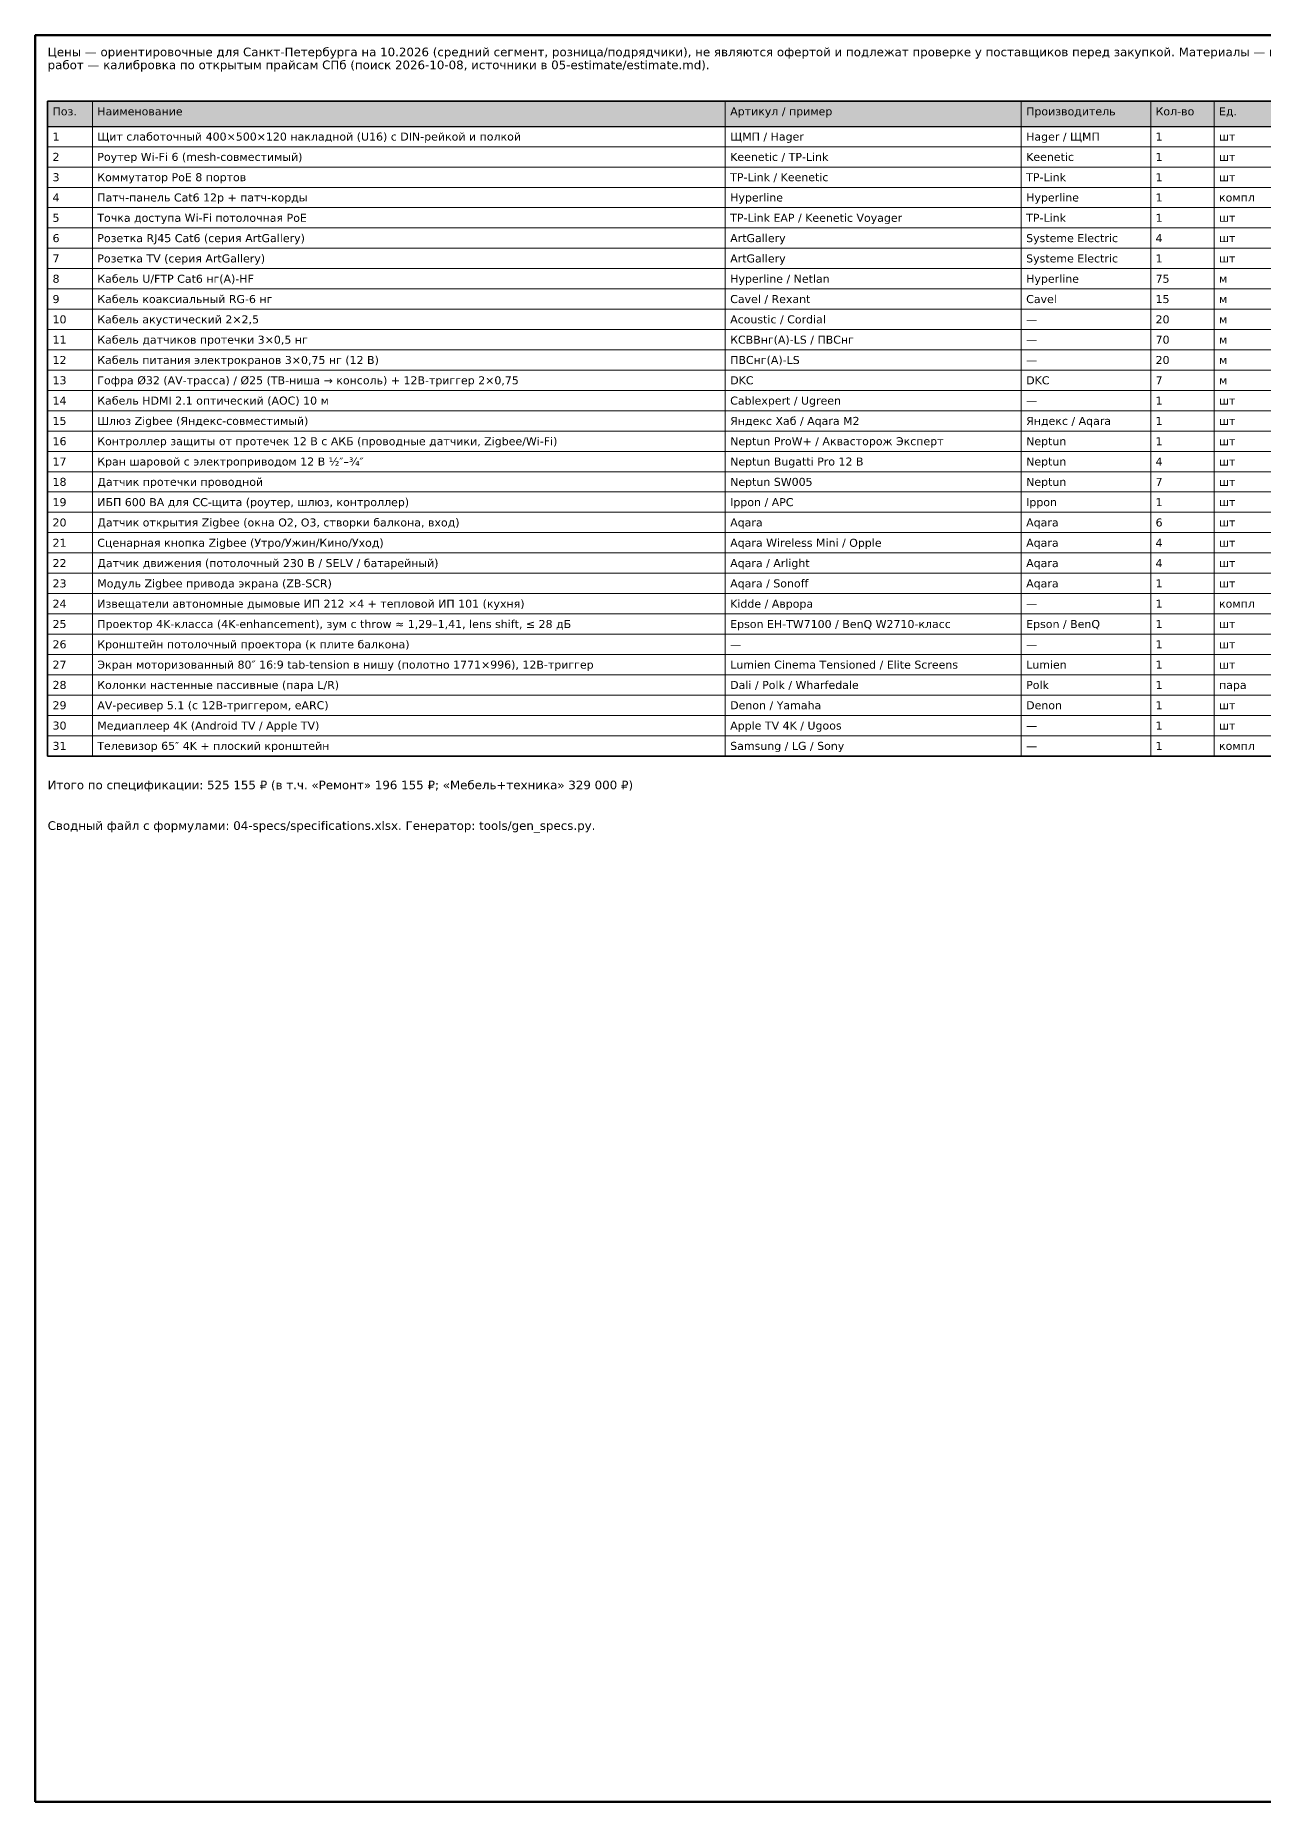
# Model space of a CAD drawing. Header units: millimetres. Extents: x 20 to 415, y 1 to 292.
# Drawn here: x 20 to 219.6, y 5 to 292 of the extents above; entities that cross this region are included whole.
import ezdxf

# ---------------------------------------------------------------- set-up
doc = ezdxf.new("R2010")
doc.units = ezdxf.units.MM
doc.layers.add('FRAME', color=7, linetype='CONTINUOUS')
doc.layers.add('TEXT', color=7, linetype='CONTINUOUS')
doc.styles.add('GOST', font='DejaVuSans.ttf')

msp = doc.modelspace()

# ---------------------------------------------------------------- hatches: boundary and pattern name
at = {"layer": 'TEXT', "true_color": 0xe6e6e6}
h = msp.add_hatch(color=7, dxfattribs=at)
h.dxf.hatch_style = 1
h.paths.add_polyline_path([(22, 277.2), (413, 277.2), (413, 281.3), (22, 281.3)])

# ---------------------------------------------------------------- linework, layer by layer
at = {"layer": 'FRAME', "color": 7, "lineweight": 50}
msp.add_lwpolyline([(20, 5), (415, 5), (415, 292), (20, 292)], close=True, dxfattribs=at)
at = {"layer": 'TEXT', "color": 7, "lineweight": 25}
msp.add_lwpolyline([(22, 277.2), (413, 277.2), (413, 281.3), (22, 281.3)], close=True, dxfattribs=at)
at = {"layer": 'TEXT', "color": 7, "lineweight": 15}
for points in [[(22, 281.3), (22, 277.2)], [(29.27, 281.3), (29.27, 277.2)], [(132.1, 281.3), (132.1, 277.2)], [(180.19, 281.3), (180.19, 277.2)], [(201.22, 281.3), (201.22, 277.2)], [(211.52, 281.3), (211.52, 277.2)], [(22, 277.2), (22, 273.9)], [(29.27, 277.2), (29.27, 273.9)], [(132.1, 277.2), (132.1, 273.9)], [(180.19, 277.2), (180.19, 273.9)], [(201.22, 277.2), (201.22, 273.9)], [(211.52, 277.2), (211.52, 273.9)], [(22, 273.9), (22, 270.6)], [(29.27, 273.9), (29.27, 270.6)], [(132.1, 273.9), (132.1, 270.6)], [(180.19, 273.9), (180.19, 270.6)], [(201.22, 273.9), (201.22, 270.6)], [(211.52, 273.9), (211.52, 270.6)], [(22, 270.6), (22, 267.3)], [(29.27, 270.6), (29.27, 267.3)], [(132.1, 270.6), (132.1, 267.3)], [(180.19, 270.6), (180.19, 267.3)], [(201.22, 270.6), (201.22, 267.3)], [(211.52, 270.6), (211.52, 267.3)], [(22, 267.3), (22, 264)], [(29.27, 267.3), (29.27, 264)], [(132.1, 267.3), (132.1, 264)], [(180.19, 267.3), (180.19, 264)], [(201.22, 267.3), (201.22, 264)], [(211.52, 267.3), (211.52, 264)], [(22, 264), (22, 260.7)], [(29.27, 264), (29.27, 260.7)], [(132.1, 264), (132.1, 260.7)], [(180.19, 264), (180.19, 260.7)], [(201.22, 264), (201.22, 260.7)], [(211.52, 264), (211.52, 260.7)], [(22, 260.7), (22, 257.4)], [(29.27, 260.7), (29.27, 257.4)], [(132.1, 260.7), (132.1, 257.4)], [(180.19, 260.7), (180.19, 257.4)], [(201.22, 260.7), (201.22, 257.4)], [(211.52, 260.7), (211.52, 257.4)], [(22, 257.4), (22, 254.1)], [(29.27, 257.4), (29.27, 254.1)], [(132.1, 257.4), (132.1, 254.1)], [(180.19, 257.4), (180.19, 254.1)], [(201.22, 257.4), (201.22, 254.1)], [(211.52, 257.4), (211.52, 254.1)], [(22, 254.1), (22, 250.8)], [(29.27, 254.1), (29.27, 250.8)], [(132.1, 254.1), (132.1, 250.8)], [(180.19, 254.1), (180.19, 250.8)], [(201.22, 254.1), (201.22, 250.8)], [(211.52, 254.1), (211.52, 250.8)], [(22, 250.8), (22, 247.5)], [(29.27, 250.8), (29.27, 247.5)], [(132.1, 250.8), (132.1, 247.5)], [(180.19, 250.8), (180.19, 247.5)], [(201.22, 250.8), (201.22, 247.5)], [(211.52, 250.8), (211.52, 247.5)], [(22, 247.5), (22, 244.2)], [(29.27, 247.5), (29.27, 244.2)], [(132.1, 247.5), (132.1, 244.2)], [(180.19, 247.5), (180.19, 244.2)], [(201.22, 247.5), (201.22, 244.2)], [(211.52, 247.5), (211.52, 244.2)], [(22, 244.2), (22, 240.9)], [(29.27, 244.2), (29.27, 240.9)], [(132.1, 244.2), (132.1, 240.9)], [(180.19, 244.2), (180.19, 240.9)], [(201.22, 244.2), (201.22, 240.9)], [(211.52, 244.2), (211.52, 240.9)], [(22, 240.9), (22, 237.6)], [(29.27, 240.9), (29.27, 237.6)], [(132.1, 240.9), (132.1, 237.6)], [(180.19, 240.9), (180.19, 237.6)], [(201.22, 240.9), (201.22, 237.6)], [(211.52, 240.9), (211.52, 237.6)], [(22, 237.6), (22, 234.3)], [(29.27, 237.6), (29.27, 234.3)], [(132.1, 237.6), (132.1, 234.3)], [(180.19, 237.6), (180.19, 234.3)], [(201.22, 237.6), (201.22, 234.3)], [(211.52, 237.6), (211.52, 234.3)], [(22, 234.3), (22, 231)], [(29.27, 234.3), (29.27, 231)], [(132.1, 234.3), (132.1, 231)], [(180.19, 234.3), (180.19, 231)], [(201.22, 234.3), (201.22, 231)], [(211.52, 234.3), (211.52, 231)], [(22, 231), (22, 227.7)], [(29.27, 231), (29.27, 227.7)], [(132.1, 231), (132.1, 227.7)], [(180.19, 231), (180.19, 227.7)], [(201.22, 231), (201.22, 227.7)], [(211.52, 231), (211.52, 227.7)], [(22, 227.7), (22, 224.4)], [(29.27, 227.7), (29.27, 224.4)], [(132.1, 227.7), (132.1, 224.4)], [(180.19, 227.7), (180.19, 224.4)], [(201.22, 227.7), (201.22, 224.4)], [(211.52, 227.7), (211.52, 224.4)], [(22, 224.4), (22, 221.1)], [(29.27, 224.4), (29.27, 221.1)], [(132.1, 224.4), (132.1, 221.1)], [(180.19, 224.4), (180.19, 221.1)], [(201.22, 224.4), (201.22, 221.1)], [(211.52, 224.4), (211.52, 221.1)], [(22, 221.1), (22, 217.8)], [(29.27, 221.1), (29.27, 217.8)], [(132.1, 221.1), (132.1, 217.8)], [(180.19, 221.1), (180.19, 217.8)], [(201.22, 221.1), (201.22, 217.8)], [(211.52, 221.1), (211.52, 217.8)], [(22, 217.8), (22, 214.5)], [(29.27, 217.8), (29.27, 214.5)], [(132.1, 217.8), (132.1, 214.5)], [(180.19, 217.8), (180.19, 214.5)], [(201.22, 217.8), (201.22, 214.5)], [(211.52, 217.8), (211.52, 214.5)], [(22, 214.5), (22, 211.2)], [(29.27, 214.5), (29.27, 211.2)], [(132.1, 214.5), (132.1, 211.2)], [(180.19, 214.5), (180.19, 211.2)], [(201.22, 214.5), (201.22, 211.2)], [(211.52, 214.5), (211.52, 211.2)], [(22, 211.2), (22, 207.9)], [(29.27, 211.2), (29.27, 207.9)], [(132.1, 211.2), (132.1, 207.9)], [(180.19, 211.2), (180.19, 207.9)], [(201.22, 211.2), (201.22, 207.9)], [(211.52, 211.2), (211.52, 207.9)], [(22, 207.9), (22, 204.6)], [(29.27, 207.9), (29.27, 204.6)], [(132.1, 207.9), (132.1, 204.6)], [(180.19, 207.9), (180.19, 204.6)], [(201.22, 207.9), (201.22, 204.6)], [(211.52, 207.9), (211.52, 204.6)], [(22, 204.6), (22, 201.3)], [(29.27, 204.6), (29.27, 201.3)], [(132.1, 204.6), (132.1, 201.3)], [(180.19, 204.6), (180.19, 201.3)], [(201.22, 204.6), (201.22, 201.3)], [(211.52, 204.6), (211.52, 201.3)], [(22, 201.3), (22, 198)], [(29.27, 201.3), (29.27, 198)], [(132.1, 201.3), (132.1, 198)], [(180.19, 201.3), (180.19, 198)], [(201.22, 201.3), (201.22, 198)], [(211.52, 201.3), (211.52, 198)], [(22, 198), (22, 194.7)], [(29.27, 198), (29.27, 194.7)], [(132.1, 198), (132.1, 194.7)], [(180.19, 198), (180.19, 194.7)], [(201.22, 198), (201.22, 194.7)], [(211.52, 198), (211.52, 194.7)], [(22, 194.7), (22, 191.4)], [(29.27, 194.7), (29.27, 191.4)], [(132.1, 194.7), (132.1, 191.4)], [(180.19, 194.7), (180.19, 191.4)], [(201.22, 194.7), (201.22, 191.4)], [(211.52, 194.7), (211.52, 191.4)], [(22, 191.4), (22, 188.1)], [(29.27, 191.4), (29.27, 188.1)], [(132.1, 191.4), (132.1, 188.1)], [(180.19, 191.4), (180.19, 188.1)], [(201.22, 191.4), (201.22, 188.1)], [(211.52, 191.4), (211.52, 188.1)], [(22, 188.1), (22, 184.8)], [(29.27, 188.1), (29.27, 184.8)], [(132.1, 188.1), (132.1, 184.8)], [(180.19, 188.1), (180.19, 184.8)], [(201.22, 188.1), (201.22, 184.8)], [(211.52, 188.1), (211.52, 184.8)], [(22, 184.8), (22, 181.5)], [(29.27, 184.8), (29.27, 181.5)], [(132.1, 184.8), (132.1, 181.5)], [(180.19, 184.8), (180.19, 181.5)], [(201.22, 184.8), (201.22, 181.5)], [(211.52, 184.8), (211.52, 181.5)], [(22, 181.5), (22, 178.2)], [(29.27, 181.5), (29.27, 178.2)], [(132.1, 181.5), (132.1, 178.2)], [(180.19, 181.5), (180.19, 178.2)], [(201.22, 181.5), (201.22, 178.2)], [(211.52, 181.5), (211.52, 178.2)], [(22, 178.2), (22, 174.9)], [(29.27, 178.2), (29.27, 174.9)], [(132.1, 178.2), (132.1, 174.9)], [(180.19, 178.2), (180.19, 174.9)], [(201.22, 178.2), (201.22, 174.9)], [(211.52, 178.2), (211.52, 174.9)]]:
    msp.add_lwpolyline(points, dxfattribs=at)
at = {"layer": 'TEXT', "color": 7, "lineweight": 35}
msp.add_lwpolyline([(22, 174.9), (413, 174.9), (413, 281.3), (22, 281.3)], close=True, dxfattribs=at)
at = {"layer": 'TEXT', "color": 7, "lineweight": 15}
for points in [[(22, 273.9), (413, 273.9), (413, 277.2), (22, 277.2)], [(22, 270.6), (413, 270.6), (413, 273.9), (22, 273.9)], [(22, 267.3), (413, 267.3), (413, 270.6), (22, 270.6)], [(22, 264), (413, 264), (413, 267.3), (22, 267.3)], [(22, 260.7), (413, 260.7), (413, 264), (22, 264)], [(22, 257.4), (413, 257.4), (413, 260.7), (22, 260.7)], [(22, 254.1), (413, 254.1), (413, 257.4), (22, 257.4)], [(22, 250.8), (413, 250.8), (413, 254.1), (22, 254.1)], [(22, 247.5), (413, 247.5), (413, 250.8), (22, 250.8)], [(22, 244.2), (413, 244.2), (413, 247.5), (22, 247.5)], [(22, 240.9), (413, 240.9), (413, 244.2), (22, 244.2)], [(22, 237.6), (413, 237.6), (413, 240.9), (22, 240.9)], [(22, 234.3), (413, 234.3), (413, 237.6), (22, 237.6)], [(22, 231), (413, 231), (413, 234.3), (22, 234.3)], [(22, 227.7), (413, 227.7), (413, 231), (22, 231)], [(22, 224.4), (413, 224.4), (413, 227.7), (22, 227.7)], [(22, 221.1), (413, 221.1), (413, 224.4), (22, 224.4)], [(22, 217.8), (413, 217.8), (413, 221.1), (22, 221.1)], [(22, 214.5), (413, 214.5), (413, 217.8), (22, 217.8)], [(22, 211.2), (413, 211.2), (413, 214.5), (22, 214.5)], [(22, 207.9), (413, 207.9), (413, 211.2), (22, 211.2)], [(22, 204.6), (413, 204.6), (413, 207.9), (22, 207.9)], [(22, 201.3), (413, 201.3), (413, 204.6), (22, 204.6)], [(22, 198), (413, 198), (413, 201.3), (22, 201.3)], [(22, 194.7), (413, 194.7), (413, 198), (22, 198)], [(22, 191.4), (413, 191.4), (413, 194.7), (22, 194.7)], [(22, 188.1), (413, 188.1), (413, 191.4), (22, 191.4)], [(22, 184.8), (413, 184.8), (413, 188.1), (22, 188.1)], [(22, 181.5), (413, 181.5), (413, 184.8), (22, 184.8)], [(22, 178.2), (413, 178.2), (413, 181.5), (22, 181.5)], [(22, 174.9), (413, 174.9), (413, 178.2), (22, 178.2)]]:
    msp.add_lwpolyline(points, close=True, dxfattribs=at)

# ---------------------------------------------------------------- texts
at = {"layer": 'TEXT', "color": 7, "style": 'GOST'}
for s, height, p in [('Цены — ориентировочные для Санкт-Петербурга на 10.2026 (средний сегмент, розница/подрядчики), не являются офертой и подлежат проверке у поставщиков перед закупкой. Материалы — по диапазонам 02-concept/materials.json (price_ref) с поправкой на рост цен 1-го полугодия 2026 (INFOline: плитка +17 %, электрика +15 %, ЛКМ +10 %, напольные +10,5 %); расценки', 1.4, (22, 288.6)), ('работ — калибровка по открытым прайсам СПб (поиск 2026-10-08, источники в 05-estimate/estimate.md).', 1.4, (22, 286.5)), ('Поз.', 1.3, (22.8, 279)), ('Наименование', 1.3, (30.07, 279)), ('Артикул / пример', 1.3, (132.9, 279)), ('Производитель', 1.3, (180.99, 279)), ('Кол-во', 1.3, (202.02, 279)), ('Ед.', 1.3, (212.32, 279)), ('1', 1.3, (22.8, 274.9)), ('Щит слаботочный 400×500×120 накладной (U16) с DIN-рейкой и полкой', 1.3, (30.07, 274.9)), ('ЩМП / Hager', 1.3, (132.9, 274.9)), ('Hager / ЩМП', 1.3, (180.99, 274.9)), ('1', 1.3, (202.02, 274.9)), ('шт', 1.3, (212.32, 274.9)), ('2', 1.3, (22.8, 271.6)), ('Роутер Wi-Fi 6 (mesh-совместимый)', 1.3, (30.07, 271.6)), ('Keenetic / TP-Link', 1.3, (132.9, 271.6)), ('Keenetic', 1.3, (180.99, 271.6)), ('1', 1.3, (202.02, 271.6)), ('шт', 1.3, (212.32, 271.6)), ('3', 1.3, (22.8, 268.3)), ('Коммутатор PoE 8 портов', 1.3, (30.07, 268.3)), ('TP-Link / Keenetic', 1.3, (132.9, 268.3)), ('TP-Link', 1.3, (180.99, 268.3)), ('1', 1.3, (202.02, 268.3)), ('шт', 1.3, (212.32, 268.3)), ('4', 1.3, (22.8, 265)), ('Патч-панель Cat6 12p + патч-корды', 1.3, (30.07, 265)), ('Hyperline', 1.3, (132.9, 265)), ('Hyperline', 1.3, (180.99, 265)), ('1', 1.3, (202.02, 265)), ('компл', 1.3, (212.32, 265)), ('5', 1.3, (22.8, 261.7)), ('Точка доступа Wi-Fi потолочная PoE', 1.3, (30.07, 261.7)), ('TP-Link EAP / Keenetic Voyager', 1.3, (132.9, 261.7)), ('TP-Link', 1.3, (180.99, 261.7)), ('1', 1.3, (202.02, 261.7)), ('шт', 1.3, (212.32, 261.7)), ('6', 1.3, (22.8, 258.4)), ('Розетка RJ45 Cat6 (серия ArtGallery)', 1.3, (30.07, 258.4)), ('ArtGallery', 1.3, (132.9, 258.4)), ('Systeme Electric', 1.3, (180.99, 258.4)), ('4', 1.3, (202.02, 258.4)), ('шт', 1.3, (212.32, 258.4)), ('7', 1.3, (22.8, 255.1)), ('Розетка TV (серия ArtGallery)', 1.3, (30.07, 255.1)), ('ArtGallery', 1.3, (132.9, 255.1)), ('Systeme Electric', 1.3, (180.99, 255.1)), ('1', 1.3, (202.02, 255.1)), ('шт', 1.3, (212.32, 255.1)), ('8', 1.3, (22.8, 251.8)), ('Кабель U/FTP Cat6 нг(А)-HF', 1.3, (30.07, 251.8)), ('Hyperline / Netlan', 1.3, (132.9, 251.8)), ('Hyperline', 1.3, (180.99, 251.8)), ('75', 1.3, (202.02, 251.8)), ('м', 1.3, (212.32, 251.8)), ('9', 1.3, (22.8, 248.5)), ('Кабель коаксиальный RG-6 нг', 1.3, (30.07, 248.5)), ('Cavel / Rexant', 1.3, (132.9, 248.5)), ('Cavel', 1.3, (180.99, 248.5)), ('15', 1.3, (202.02, 248.5)), ('м', 1.3, (212.32, 248.5)), ('10', 1.3, (22.8, 245.2)), ('Кабель акустический 2×2,5', 1.3, (30.07, 245.2)), ('Acoustic / Cordial', 1.3, (132.9, 245.2)), ('—', 1.3, (180.99, 245.2)), ('20', 1.3, (202.02, 245.2)), ('м', 1.3, (212.32, 245.2)), ('11', 1.3, (22.8, 241.9)), ('Кабель датчиков протечки 3×0,5 нг', 1.3, (30.07, 241.9)), ('КСВВнг(А)-LS / ПВСнг', 1.3, (132.9, 241.9)), ('—', 1.3, (180.99, 241.9)), ('70', 1.3, (202.02, 241.9)), ('м', 1.3, (212.32, 241.9)), ('12', 1.3, (22.8, 238.6)), ('Кабель питания электрокранов 3×0,75 нг (12 В)', 1.3, (30.07, 238.6)), ('ПВСнг(А)-LS', 1.3, (132.9, 238.6)), ('—', 1.3, (180.99, 238.6)), ('20', 1.3, (202.02, 238.6)), ('м', 1.3, (212.32, 238.6)), ('13', 1.3, (22.8, 235.3)), ('Гофра Ø32 (AV-трасса) / Ø25 (ТВ-ниша → консоль) + 12В-триггер 2×0,75', 1.3, (30.07, 235.3)), ('DKC', 1.3, (132.9, 235.3)), ('DKC', 1.3, (180.99, 235.3)), ('7', 1.3, (202.02, 235.3)), ('м', 1.3, (212.32, 235.3)), ('14', 1.3, (22.8, 232)), ('Кабель HDMI 2.1 оптический (AOC) 10 м', 1.3, (30.07, 232)), ('Cablexpert / Ugreen', 1.3, (132.9, 232)), ('—', 1.3, (180.99, 232)), ('1', 1.3, (202.02, 232)), ('шт', 1.3, (212.32, 232)), ('15', 1.3, (22.8, 228.7)), ('Шлюз Zigbee (Яндекс-совместимый)', 1.3, (30.07, 228.7)), ('Яндекс Хаб / Aqara M2', 1.3, (132.9, 228.7)), ('Яндекс / Aqara', 1.3, (180.99, 228.7)), ('1', 1.3, (202.02, 228.7)), ('шт', 1.3, (212.32, 228.7)), ('Контроллер защиты от протечек 12 В с АКБ (проводные датчики, Zigbee/Wi-Fi)', 1.3, (30.07, 225.4)), ('16', 1.3, (22.8, 225.4)), ('Neptun ProW+ / Аквасторож Эксперт', 1.3, (132.9, 225.4)), ('Neptun', 1.3, (180.99, 225.4)), ('1', 1.3, (202.02, 225.4)), ('шт', 1.3, (212.32, 225.4)), ('17', 1.3, (22.8, 222.1)), ('Кран шаровой с электроприводом 12 В ½″–¾″', 1.3, (30.07, 222.1)), ('Neptun Bugatti Pro 12 В', 1.3, (132.9, 222.1)), ('Neptun', 1.3, (180.99, 222.1)), ('4', 1.3, (202.02, 222.1)), ('шт', 1.3, (212.32, 222.1)), ('18', 1.3, (22.8, 218.8)), ('Датчик протечки проводной', 1.3, (30.07, 218.8)), ('Neptun SW005', 1.3, (132.9, 218.8)), ('Neptun', 1.3, (180.99, 218.8)), ('7', 1.3, (202.02, 218.8)), ('шт', 1.3, (212.32, 218.8)), ('19', 1.3, (22.8, 215.5)), ('ИБП 600 ВА для СС-щита (роутер, шлюз, контроллер)', 1.3, (30.07, 215.5)), ('Ippon / APC', 1.3, (132.9, 215.5)), ('Ippon', 1.3, (180.99, 215.5)), ('1', 1.3, (202.02, 215.5)), ('шт', 1.3, (212.32, 215.5)), ('20', 1.3, (22.8, 212.2)), ('Датчик открытия Zigbee (окна O2, O3, створки балкона, вход)', 1.3, (30.07, 212.2)), ('Aqara', 1.3, (132.9, 212.2)), ('Aqara', 1.3, (180.99, 212.2)), ('6', 1.3, (202.02, 212.2)), ('шт', 1.3, (212.32, 212.2)), ('21', 1.3, (22.8, 208.9)), ('Сценарная кнопка Zigbee (Утро/Ужин/Кино/Уход)', 1.3, (30.07, 208.9)), ('Aqara Wireless Mini / Opple', 1.3, (132.9, 208.9)), ('Aqara', 1.3, (180.99, 208.9)), ('4', 1.3, (202.02, 208.9)), ('шт', 1.3, (212.32, 208.9)), ('22', 1.3, (22.8, 205.6)), ('Датчик движения (потолочный 230 В / SELV / батарейный)', 1.3, (30.07, 205.6)), ('Aqara / Arlight', 1.3, (132.9, 205.6)), ('Aqara', 1.3, (180.99, 205.6)), ('4', 1.3, (202.02, 205.6)), ('шт', 1.3, (212.32, 205.6)), ('23', 1.3, (22.8, 202.3)), ('Модуль Zigbee привода экрана (ZB-SCR)', 1.3, (30.07, 202.3)), ('Aqara / Sonoff', 1.3, (132.9, 202.3)), ('Aqara', 1.3, (180.99, 202.3)), ('1', 1.3, (202.02, 202.3)), ('шт', 1.3, (212.32, 202.3)), ('24', 1.3, (22.8, 199)), ('Извещатели автономные дымовые ИП 212 ×4 + тепловой ИП 101 (кухня)', 1.3, (30.07, 199)), ('Kidde / Аврора', 1.3, (132.9, 199)), ('—', 1.3, (180.99, 199)), ('1', 1.3, (202.02, 199)), ('компл', 1.3, (212.32, 199)), ('25', 1.3, (22.8, 195.7)), ('Проектор 4K-класса (4K-enhancement), зум с throw ≈ 1,29–1,41, lens shift, ≤ 28 дБ', 1.3, (30.07, 195.7)), ('Epson EH-TW7100 / BenQ W2710-класс', 1.3, (132.9, 195.7)), ('Epson / BenQ', 1.3, (180.99, 195.7)), ('1', 1.3, (202.02, 195.7)), ('шт', 1.3, (212.32, 195.7)), ('26', 1.3, (22.8, 192.4)), ('Кронштейн потолочный проектора (к плите балкона)', 1.3, (30.07, 192.4)), ('—', 1.3, (132.9, 192.4)), ('—', 1.3, (180.99, 192.4)), ('1', 1.3, (202.02, 192.4)), ('шт', 1.3, (212.32, 192.4)), ('27', 1.3, (22.8, 189.1)), ('Экран моторизованный 80″ 16:9 tab-tension в нишу (полотно 1771×996), 12В-триггер', 1.3, (30.07, 189.1)), ('Lumien Cinema Tensioned / Elite Screens', 1.3, (132.9, 189.1)), ('Lumien', 1.3, (180.99, 189.1)), ('1', 1.3, (202.02, 189.1)), ('шт', 1.3, (212.32, 189.1)), ('28', 1.3, (22.8, 185.8)), ('Колонки настенные пассивные (пара L/R)', 1.3, (30.07, 185.8)), ('Dali / Polk / Wharfedale', 1.3, (132.9, 185.8)), ('Polk', 1.3, (180.99, 185.8)), ('1', 1.3, (202.02, 185.8)), ('пара', 1.3, (212.32, 185.8)), ('29', 1.3, (22.8, 182.5)), ('AV-ресивер 5.1 (с 12В-триггером, eARC)', 1.3, (30.07, 182.5)), ('Denon / Yamaha', 1.3, (132.9, 182.5)), ('Denon', 1.3, (180.99, 182.5)), ('1', 1.3, (202.02, 182.5)), ('шт', 1.3, (212.32, 182.5)), ('30', 1.3, (22.8, 179.2)), ('Медиаплеер 4K (Android TV / Apple TV)', 1.3, (30.07, 179.2)), ('Apple TV 4K / Ugoos', 1.3, (132.9, 179.2)), ('—', 1.3, (180.99, 179.2)), ('1', 1.3, (202.02, 179.2)), ('шт', 1.3, (212.32, 179.2)), ('31', 1.3, (22.8, 175.9)), ('Телевизор 65″ 4K + плоский кронштейн', 1.3, (30.07, 175.9)), ('Samsung / LG / Sony', 1.3, (132.9, 175.9)), ('—', 1.3, (180.99, 175.9)), ('1', 1.3, (202.02, 175.9)), ('компл', 1.3, (212.32, 175.9)), ('Итого по спецификации: 525 155 ₽ (в т.ч. «Ремонт» 196 155 ₽; «Мебель+техника» 329 000 ₽)', 1.4, (22, 169.5)), ('Сводный файл с формулами: 04-specs/specifications.xlsx. Генератор: tools/gen_specs.py.', 1.4, (22, 162.9))]:
    msp.add_text(s, height=height, dxfattribs=at).set_placement(p)

doc.saveas('drawing.dxf')
